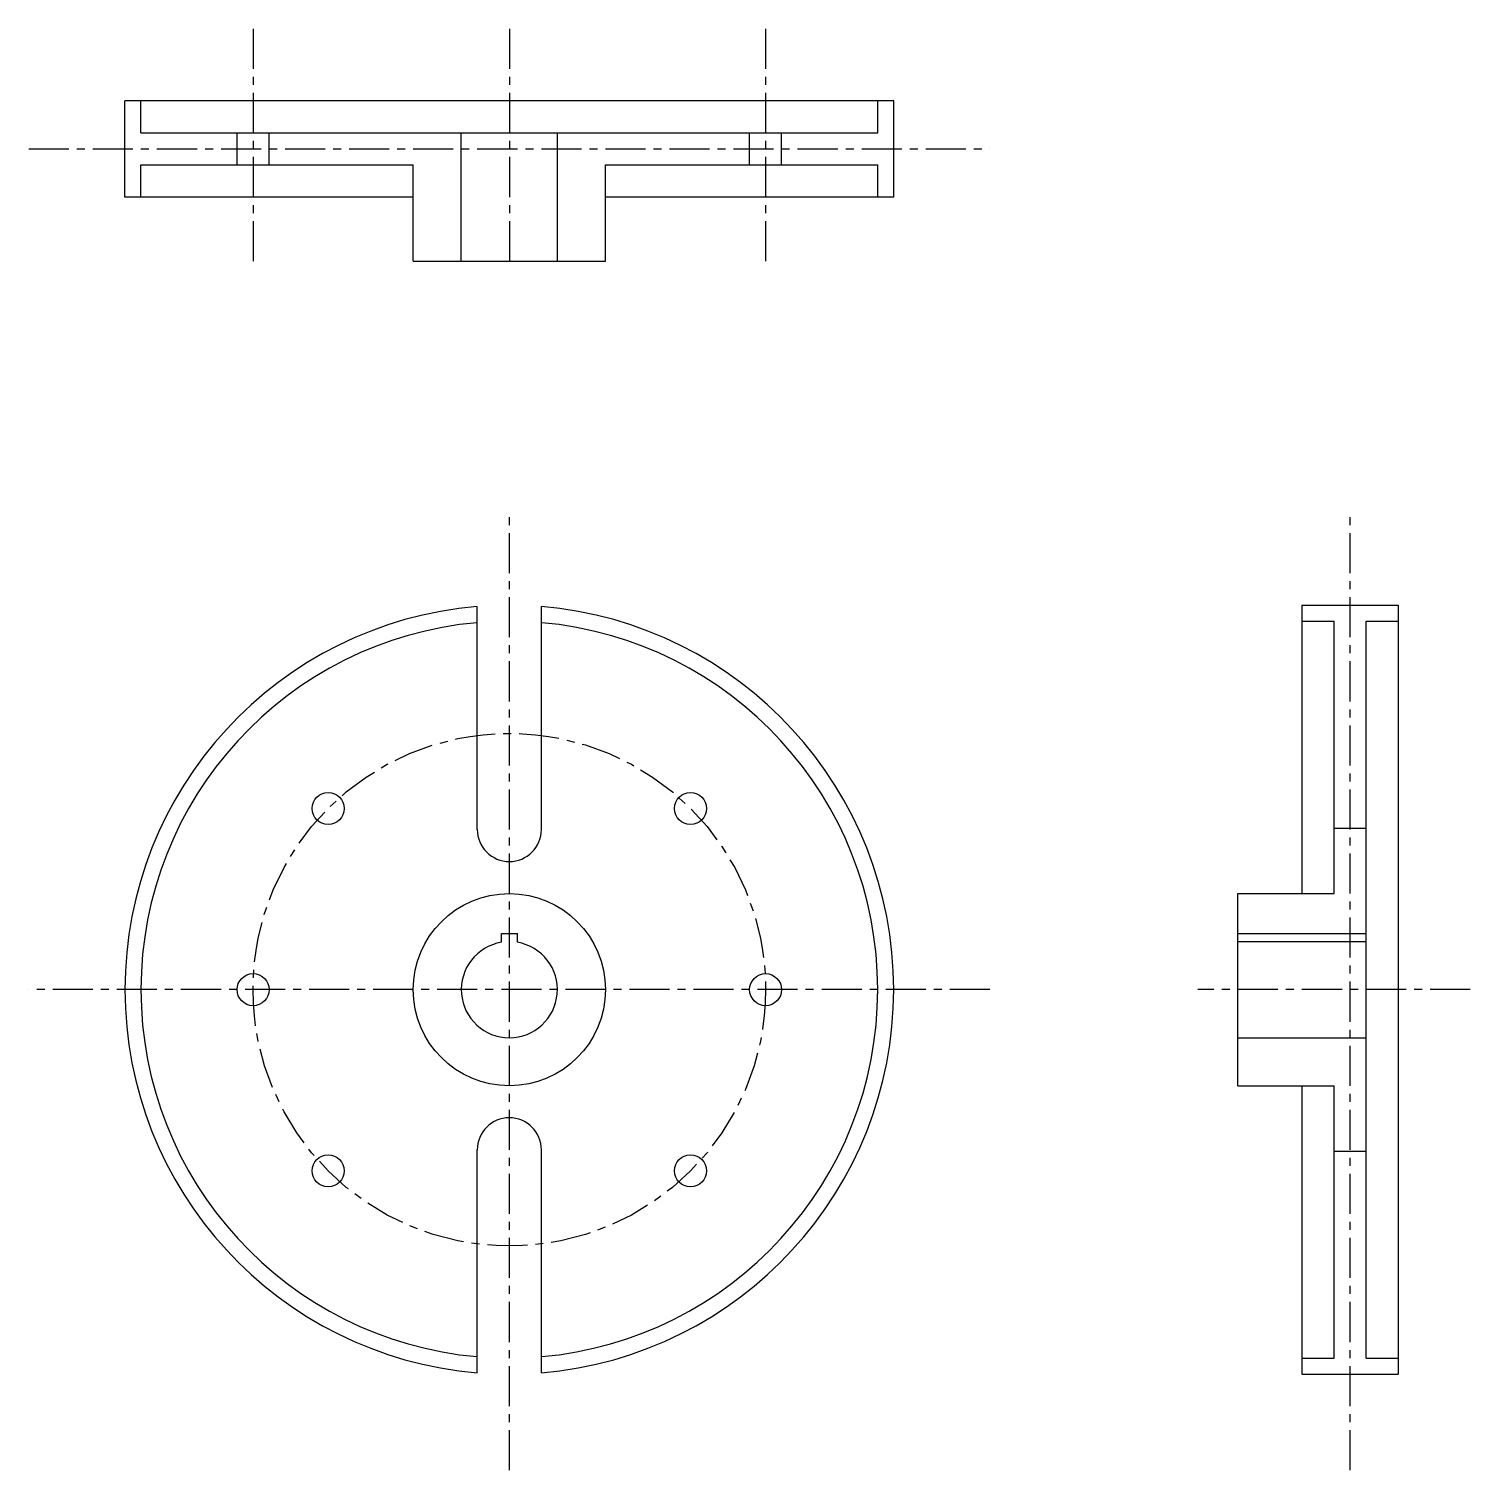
# Model space of a CAD drawing. Header units: inches. Extents: x 48.1 to 93.1, y 22.6 to 67.6.
import ezdxf

# ---------------------------------------------------------------- set-up
doc = ezdxf.new("R2010")
doc.units = ezdxf.units.IN
doc.header["$MEASUREMENT"] = 0
doc.linetypes.add('CENTER', pattern=[2, 1.25, -0.25, 0.25, -0.25])
doc.layers.add('Center', color=9, linetype='CENTER')
doc.layers.add('Object', color=1, linetype='Continuous')

msp = doc.modelspace()

# ---------------------------------------------------------------- linework, layer by layer
at = {"layer": 'Center'}
for p, q in [((55.114, 67.567), (55.114, 60.067)), ((63.114, 67.567), (63.114, 60.067)), ((71.114, 67.567), (71.114, 60.067)), ((48.114, 63.817), (78.114, 63.817)), ((63.114, 22.573), (63.114, 52.573)), ((89.358, 22.573), (89.358, 52.573)), ((78.114, 37.573), (48.114, 37.573)), ((93.108, 37.573), (84.608, 37.573))]:
    msp.add_line(p, q, dxfattribs=at)
msp.add_circle((63.114, 37.573), 8, dxfattribs=at)
at = {"layer": 'Object'}
for p, q in [((51.114, 62.317), (51.114, 65.317)), ((75.114, 65.317), (51.114, 65.317)), ((51.614, 64.317), (51.614, 65.317)), ((74.614, 64.317), (74.614, 65.317)), ((75.114, 62.317), (75.114, 65.317)), ((51.614, 64.317), (74.614, 64.317)), ((54.614, 63.317), (54.614, 64.317)), ((55.614, 63.317), (55.614, 64.317)), ((61.614, 60.317), (61.614, 64.317)), ((64.614, 60.317), (64.614, 64.317)), ((70.614, 63.317), (70.614, 64.317)), ((71.614, 63.317), (71.614, 64.317)), ((51.614, 62.317), (51.614, 63.317)), ((51.614, 63.317), (60.114, 63.317)), ((60.114, 60.317), (60.114, 63.317)), ((66.114, 60.317), (66.114, 63.317)), ((66.114, 63.317), (74.614, 63.317)), ((74.614, 62.317), (74.614, 63.317)), ((60.114, 62.317), (51.114, 62.317)), ((75.114, 62.317), (66.114, 62.317)), ((60.114, 60.317), (66.114, 60.317)), ((62.114, 42.573), (62.114, 49.531)), ((64.114, 42.573), (64.114, 49.531)), ((87.858, 49.573), (90.858, 49.573)), ((87.858, 49.573), (87.858, 40.573)), ((90.858, 49.573), (90.858, 25.573)), ((87.858, 49.073), (88.858, 49.073)), ((88.858, 40.573), (88.858, 49.073)), ((89.858, 26.073), (89.858, 49.073)), ((89.858, 49.073), (90.858, 49.073)), ((88.858, 42.615), (89.858, 42.615)), ((85.858, 40.573), (88.858, 40.573)), ((85.858, 34.573), (85.858, 40.573)), ((62.864, 39.052), (62.864, 39.323)), ((62.864, 39.323), (63.364, 39.323)), ((63.364, 39.052), (63.364, 39.323)), ((85.858, 39.323), (89.858, 39.323)), ((85.858, 39.073), (89.858, 39.073)), ((85.858, 36.073), (89.858, 36.073)), ((85.858, 34.573), (88.858, 34.573)), ((87.858, 34.573), (87.858, 25.573)), ((88.858, 26.073), (88.858, 34.573)), ((62.114, 25.615), (62.114, 32.573)), ((64.114, 25.615), (64.114, 32.573)), ((88.858, 32.531), (89.858, 32.531)), ((87.858, 26.073), (88.858, 26.073)), ((89.858, 26.073), (90.858, 26.073)), ((87.858, 25.573), (90.858, 25.573))]:
    msp.add_line(p, q, dxfattribs=at)
for centre, radius in [((57.457, 43.23), 0.5), ((68.771, 43.23), 0.5), ((63.114, 37.573), 3), ((55.114, 37.573), 0.5), ((71.114, 37.573), 0.5), ((57.457, 31.916), 0.5), ((68.771, 31.916), 0.5)]:
    msp.add_circle(centre, radius, dxfattribs=at)
for centre, radius, start, end in [((63.114, 37.573), 12, 94.7802, 265.2198), ((63.114, 37.573), 12, 274.7802, 445.2198), ((63.114, 37.573), 11.5, 94.9885, 265.0115), ((63.114, 37.573), 11.5, 274.9885, 85.0115), ((63.114, 42.573), 1, 180, 360), ((63.114, 37.573), 1.5, 99.5941, 440.4059), ((63.114, 32.573), 1, 0, 180)]:
    msp.add_arc(centre, radius, start, end, dxfattribs=at)

doc.saveas('drawing.dxf')
